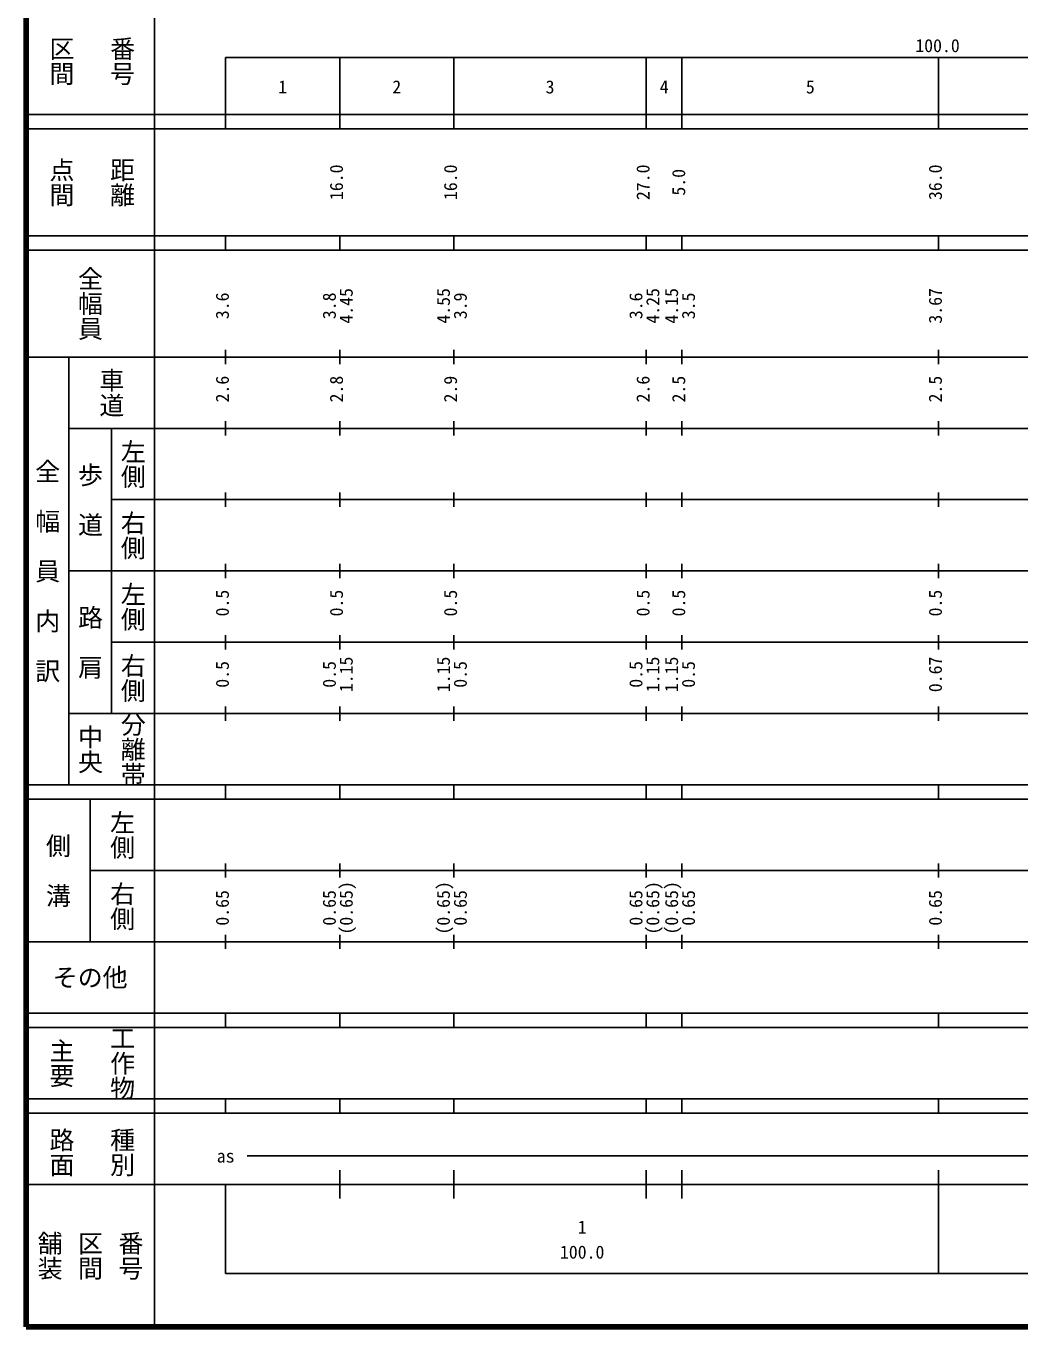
# Model space of a CAD drawing. Units: millimetres on the paper, enlarged 1000 times. Extents: x 40000 to 680000, y 20000 to 380000.
# Drawn here: x 40000 to 179408, y 20000 to 202409 of the extents above; entities that cross this region are included whole.
import ezdxf
from ezdxf.enums import TextEntityAlignment as Align

# ---------------------------------------------------------------- set-up
doc = ezdxf.new("R2010")
doc.units = ezdxf.units.MM
doc.header["$LTSCALE"] = 1000
doc.layers.add('M-TTL', color=2, linetype='Continuous', lineweight=140)
doc.layers.add('M-TTL-BAND', color=7, linetype='Continuous', lineweight=25)
doc.styles.add('@ＭＳ ゴシック', font='')
doc.styles.add('ＭＳ ゴシック', font='')
doc.styles.get('@ＭＳ ゴシック').set_extended_font_data('@MS Gothic')
doc.styles.get('ＭＳ ゴシック').set_extended_font_data('MS Gothic')

msp = doc.modelspace()

# ---------------------------------------------------------------- linework, layer by layer
at = {"layer": 'M-TTL'}
for p, q in [((40000, 380000), (40000, 20000)), ((40000, 20000), (680000, 20000))]:
    msp.add_line(p, q, dxfattribs=at)
at = {"layer": 'M-TTL-BAND'}
for p, q in [((58000, 370000), (58000, 20000)), ((68000, 198000), (579000, 198000)), ((68000, 198000), (68000, 188000)), ((84000, 188000), (84000, 198000)), ((100000, 188000), (100000, 198000)), ((127000, 188000), (127000, 198000)), ((132000, 188000), (132000, 198000)), ((168000, 188000), (168000, 198000)), ((40000, 190000), (579000, 190000)), ((40000, 188000), (579000, 188000)), ((40000, 173000), (579000, 173000)), ((68000, 171000), (68000, 173000)), ((84000, 171000), (84000, 173000)), ((100000, 171000), (100000, 173000)), ((127000, 171000), (127000, 173000)), ((132000, 171000), (132000, 173000)), ((168000, 171000), (168000, 173000)), ((40000, 171000), (579000, 171000)), ((68000, 155000), (68000, 157000)), ((84000, 155000), (84000, 157000)), ((100000, 155000), (100000, 157000)), ((127000, 155000), (127000, 157000)), ((132000, 155000), (132000, 157000)), ((168000, 155000), (168000, 157000)), ((40000, 156000), (579000, 156000)), ((46000, 96000), (46000, 156000)), ((46000, 146000), (579000, 146000)), ((52000, 146000), (52000, 106000)), ((68000, 145000), (68000, 147000)), ((84000, 145000), (84000, 147000)), ((100000, 145000), (100000, 147000)), ((127000, 145000), (127000, 147000)), ((132000, 145000), (132000, 147000)), ((168000, 145000), (168000, 147000)), ((68000, 135000), (68000, 137000)), ((84000, 135000), (84000, 137000)), ((100000, 135000), (100000, 137000)), ((127000, 135000), (127000, 137000)), ((132000, 135000), (132000, 137000)), ((168000, 135000), (168000, 137000)), ((52000, 136000), (579000, 136000)), ((46000, 126000), (579000, 126000)), ((68000, 125000), (68000, 127000)), ((84000, 125000), (84000, 127000)), ((100000, 125000), (100000, 127000)), ((127000, 125000), (127000, 127000)), ((132000, 125000), (132000, 127000)), ((168000, 125000), (168000, 127000)), ((68000, 115000), (68000, 117000)), ((84000, 115000), (84000, 117000)), ((100000, 115000), (100000, 117000)), ((127000, 115000), (127000, 117000)), ((132000, 115000), (132000, 117000)), ((168000, 115000), (168000, 117000)), ((52000, 116000), (579000, 116000)), ((46000, 106000), (579000, 106000)), ((68000, 105000), (68000, 107000)), ((84000, 105000), (84000, 107000)), ((100000, 105000), (100000, 107000)), ((127000, 105000), (127000, 107000)), ((132000, 105000), (132000, 107000)), ((168000, 105000), (168000, 107000)), ((40000, 96000), (579000, 96000)), ((68000, 94000), (68000, 96000)), ((84000, 94000), (84000, 96000)), ((100000, 94000), (100000, 96000)), ((127000, 94000), (127000, 96000)), ((132000, 94000), (132000, 96000)), ((168000, 94000), (168000, 96000)), ((40000, 94000), (579000, 94000)), ((49000, 94000), (49000, 74000)), ((49000, 84000), (579000, 84000)), ((68000, 83000), (68000, 85000)), ((84000, 83000), (84000, 85000)), ((100000, 83000), (100000, 85000)), ((127000, 83000), (127000, 85000)), ((132000, 83000), (132000, 85000)), ((168000, 83000), (168000, 85000)), ((68000, 73000), (68000, 75000)), ((84000, 73000), (84000, 75000)), ((100000, 73000), (100000, 75000)), ((127000, 73000), (127000, 75000)), ((132000, 73000), (132000, 75000)), ((168000, 73000), (168000, 75000)), ((40000, 74000), (579000, 74000)), ((40000, 64000), (579000, 64000)), ((68000, 62000), (68000, 64000)), ((84000, 62000), (84000, 64000)), ((100000, 62000), (100000, 64000)), ((127000, 62000), (127000, 64000)), ((132000, 62000), (132000, 64000)), ((168000, 62000), (168000, 64000)), ((40000, 62000), (579000, 62000)), ((40000, 52000), (579000, 52000)), ((68000, 50000), (68000, 52000)), ((84000, 50000), (84000, 52000)), ((100000, 50000), (100000, 52000)), ((127000, 50000), (127000, 52000)), ((132000, 50000), (132000, 52000)), ((168000, 50000), (168000, 52000)), ((40000, 50000), (579000, 50000)), ((71000, 44000), (340500, 44000)), ((84000, 38000), (84000, 42000)), ((100000, 38000), (100000, 42000)), ((127000, 38000), (127000, 42000)), ((132000, 38000), (132000, 42000)), ((168000, 27500), (168000, 42000)), ((40000, 40000), (579000, 40000)), ((68000, 40000), (68000, 27500)), ((68000, 27500), (579000, 27500))]:
    msp.add_line(p, q, dxfattribs=at)

# ---------------------------------------------------------------- texts
at = {"layer": 'M-TTL-BAND', "style": '@ＭＳ ゴシック'}
for s, p in [('番号', (53500, 197500)), ('区間', (45000, 197500)), ('点間', (45000, 180500)), ('距離', (53500, 180500)), ('全幅員', (49000, 163500)), ('車道', (52000, 151000)), ('左側', (55000, 141000)), ('全\u3000幅\u3000員\u3000内\u3000訳', (43000, 126000)), ('歩\u3000道', (49000, 136000)), ('右側', (55000, 131000)), ('左側', (55000, 121000)), ('路\u3000肩', (49000, 116000)), ('右側', (55000, 111000)), ('分離帯', (55000, 101000)), ('中央', (49000, 101000)), ('左側', (53500, 89000)), ('側\u3000溝', (44500, 84000)), ('右側', (53500, 79000)), ('主要', (45000, 57000)), ('工作物', (53500, 57000)), ('路面', (45000, 44500)), ('種別', (53500, 44500)), ('舗装', (43333, 30000)), ('区間', (49000, 30000)), ('番号', (54667, 30000))]:
    msp.add_text(s, height=2566, rotation=270, dxfattribs=at).set_placement(p, align=Align.MIDDLE_CENTER)
at = {"layer": 'M-TTL-BAND', "style": 'ＭＳ ゴシック'}
for s, p in [('100.0', (167844, 198195)), ('1', (76000, 192405)), ('2', (92000, 192405)), ('3', (113500, 192405)), ('4', (129500, 192405)), ('5', (150000, 192405)), ('as', (68000, 42500)), ('1', (118000, 32523)), ('100.0', (118000, 29033))]:
    msp.add_text(s, height=1833, dxfattribs=at).set_placement(p, align=Align.BOTTOM_CENTER)
for s, p in [('16.0', (85000, 180500)), ('16.0', (101000, 180500)), ('27.0', (128000, 180500)), ('36.0', (169000, 180500)), ('5.0', (133000, 180500)), ('3.6', (69000, 163174)), ('3.8', (84000, 163174)), ('4.45', (86370, 163174)), ('4.55', (100000, 163174)), ('3.9', (102370, 163174)), ('3.6', (127000, 163174)), ('4.25', (129370, 163174)), ('4.15', (132000, 163174)), ('3.5', (134370, 163174)), ('3.67', (169000, 163174)), ('2.6', (69000, 151500)), ('2.8', (85000, 151500)), ('2.9', (101000, 151500)), ('2.6', (128000, 151500)), ('2.5', (133000, 151500)), ('2.5', (169000, 151500)), ('0.5', (69000, 121500)), ('0.5', (85000, 121500)), ('0.5', (101000, 121500)), ('0.5', (128000, 121500)), ('0.5', (133000, 121500)), ('0.5', (169000, 121500)), ('0.5', (69000, 111500)), ('0.5', (84000, 111500)), ('1.15', (86370, 111500)), ('1.15', (100000, 111500)), ('0.5', (102370, 111500)), ('0.5', (127000, 111500)), ('1.15', (129370, 111500)), ('1.15', (132000, 111500)), ('0.5', (134370, 111500)), ('0.67', (169000, 111500)), ('(0.65)', (86370, 78764)), ('(0.65)', (100000, 78764)), ('(0.65)', (129370, 78764)), ('(0.65)', (132000, 78764)), ('0.65', (69000, 78764)), ('0.65', (84000, 78764)), ('0.65', (102370, 78764)), ('0.65', (127000, 78764)), ('0.65', (134370, 78764)), ('0.65', (169000, 78764))]:
    msp.add_text(s, height=1833, rotation=90, dxfattribs=at).set_placement(p, align=Align.BOTTOM_CENTER)
msp.add_text('その他', height=2566, dxfattribs=at).set_placement((49000, 69000), align=Align.MIDDLE_CENTER)

doc.saveas('drawing.dxf')
